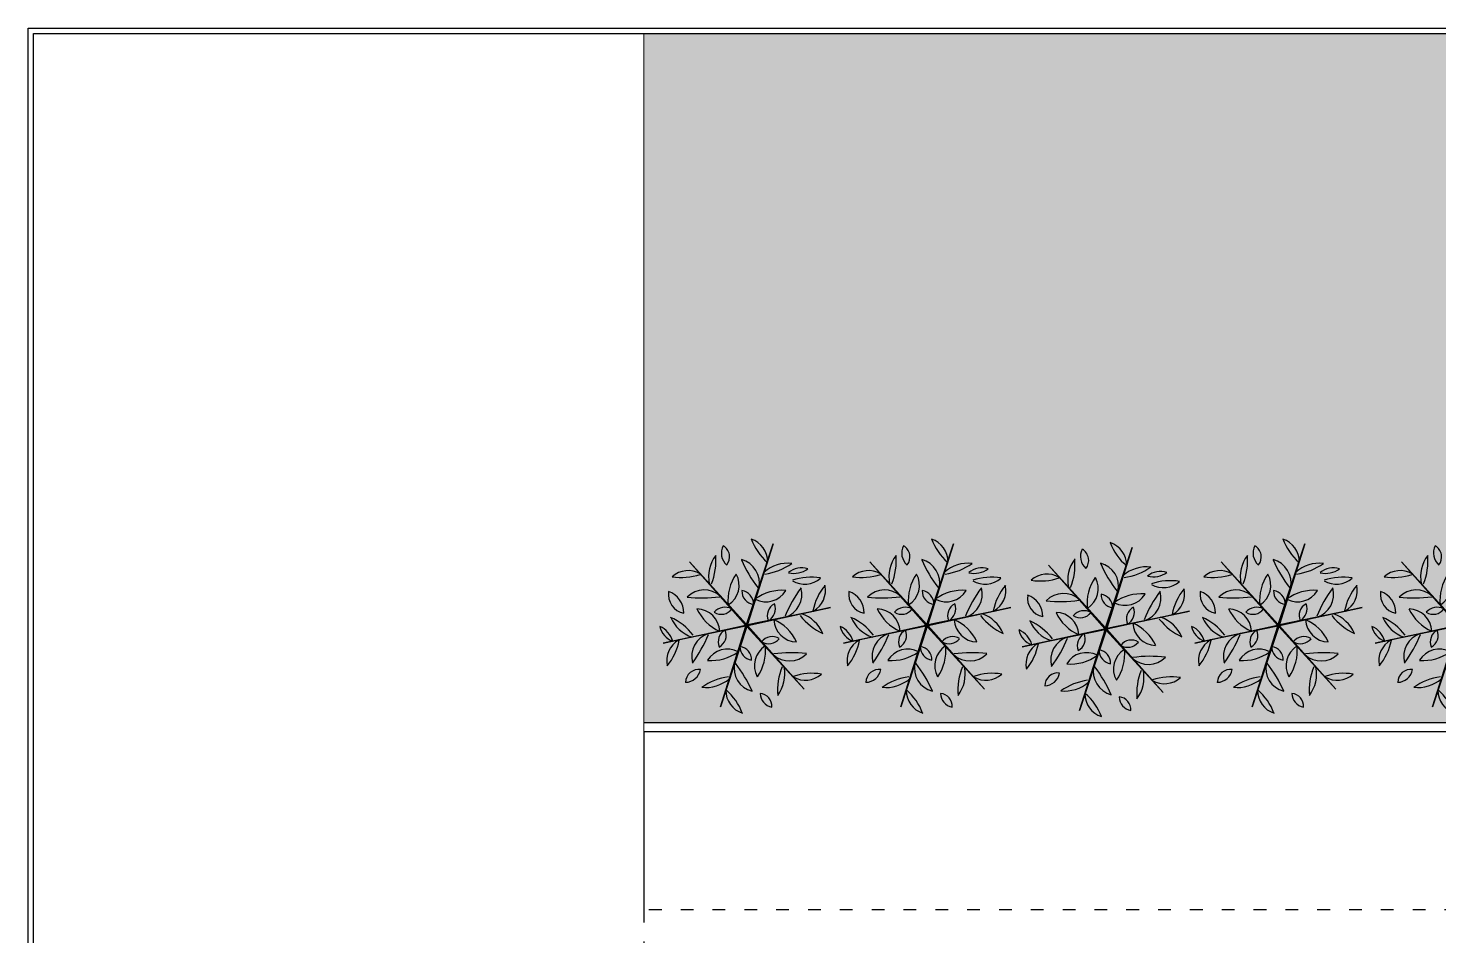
# Model space of a CAD drawing. Header units: millimetres. Extents: x 698 to 3284, y 241 to 3435.
# Drawn here: x 698 to 2027, y 2580 to 3435 of the extents above; entities that cross this region are included whole.
import ezdxf

# ---------------------------------------------------------------- set-up
doc = ezdxf.new("R2010")
doc.units = ezdxf.units.MM
doc.linetypes.add('ACAD_ISO03W100', pattern=[30, 12, -18])
doc.layers.add('Garden', color=90, linetype='Continuous')

# ---------------------------------------------------------------- blocks, each defined once
blk = doc.blocks.new('A$C2DCE4A65')
at = {"color": 0}
for p, q in [((0.778, 0.797), (1.017, 1.519)), ((0.78, 0.788), (1.017, 1.519)), ((1.017, 1.519), (0.788, 0.795)), ((0.266, 1.359), (0.778, 0.797)), ((0.77, 0.79), (0.266, 1.359)), ((0.78, 0.788), (0.266, 1.359)), ((0.78, 0.788), (1.531, 0.948)), ((0.788, 0.795), (1.531, 0.948)), ((1.531, 0.948), (0.79, 0.785)), ((0.029, 0.628), (0.77, 0.79)), ((0.78, 0.788), (0.029, 0.628)), ((0.773, 0.781), (0.029, 0.628)), ((0.78, 0.788), (0.543, 0.057)), ((0.543, 0.057), (0.773, 0.781)), ((0.782, 0.778), (0.543, 0.057)), ((0.78, 0.788), (1.294, 0.217)), ((1.294, 0.217), (0.782, 0.778)), ((0.79, 0.785), (1.294, 0.217))]:
    blk.add_line(p, q, dxfattribs=at)
for centre, major_axis, start_param, end_param in [((1.299, 1.742), (-0.362, 0.362), 1.141233, 1.641713), ((0.753, 1.358), (-0.152, 0.152), 3.922628, 5.184495), ((0.76, 1.223), (-0.228, 0.228), 0.145772, 0.977324), ((-0.054, 1.367), (-0.394, 0.394), 3.546457, 4.015769), ((0.692, 1.437), (-0.099, 0.099), 0.291497, 1.653535), ((0.507, 1.402), (0.084, 0.084), 4.84964, 6.520169), ((0.254, 1.065), (0.152, 0.152), 0.257436, 1.519304), ((0.679, 1.17), (0.152, 0.152), 5.27561, 6.81933), ((1.856, 1.874), (-0.869, 0.869), 1.200983, 1.439901), ((1.147, 1.023), (-0.228, 0.228), -0.901426, -0.069873), ((0.864, 1.8), (-0.394, 0.394), 2.499259, 2.968572), ((1.272, 1.122), (-0.129, 0.129), -1.09566, -0.090558), ((1.206, 1.463), (-0.147, 0.147), 2.112264, 2.984703), ((0.195, 1.73), (-0.362, 0.362), 2.188431, 2.68891), ((1.021, 1.015), (0.29, 0.29), 1.747994, 2.459777), ((0.502, 1.149), (-0.148, 0.148), 2.922954, 4.426409), ((1.357, 0.709), (-0.362, 0.362), -0.953162, -0.452682), ((1.298, 1.373), (0.152, 0.152), 3.399029, 4.660897), ((1.877, 0.821), (0.362, 0.362), 1.664832, 2.165312), ((1.272, 1.103), (0.152, 0.152), 4.446227, 5.708094), ((0.246, 1.065), (-0.12, 0.12), 0.62324, 2.166066), ((0.013, 0.902), (-0.142, 0.142), 3.903553, 5.168938), ((0.399, 0.891), (0.152, 0.152), 0.039622, 1.583342), ((0.377, 2.263), (-0.869, 0.869), 2.248181, 2.487099), ((0.853, 1.094), (0.0823, 0.0823), 2.295853, 3.830513), ((0.715, 0.976), (-0.0896, 0.0896), 3.942833, 5.325126), ((1.097, 0.693), (-0.29, 0.29), -0.87, -0.158217), ((0.953, 1.209), (0.148, 0.148), 3.446553, 4.950008), ((1.06, 1.067), (0.152, 0.152), 4.228412, 5.772132), ((2.259, 0.4), (-0.869, 0.869), 0.153786, 0.392704), ((0.704, 1.11), (-0.29, 0.29), 1.224395, 1.936178), ((0.328, 0.727), (0.148, 0.148), 5.540948, 7.044403), ((0.585, 0.825), (-0.0896, 0.0896), -1.293155, 0.089139), ((0.552, 1.004), (0.0823, 0.0823), 3.34305, 4.877711), ((1.081, 0.878), (-0.0823, 0.0823), -0.322141, 1.212519), ((0.91, 0.938), (0.0896, 0.0896), 4.466432, 5.848725), ((1.167, 0.588), (-0.228, 0.228), 4.334562, 5.166114), ((-0.084, 0.589), (-0.147, 0.147), 4.20666, 5.079098), ((0.178, 0.817), (-0.129, 0.129), 0.998735, 2.003837), ((0.393, 0.988), (0.228, 0.228), 2.763766, 3.595318), ((-0.138, 0.355), (-0.394, 0.394), 4.593654, 5.062967), ((0.856, 0.466), (0.29, 0.29), 5.936784, 6.648567), ((1.232, 0.849), (-0.148, 0.148), 0.828559, 2.332014), ((1.698, 1.221), (-0.394, 0.394), 1.452062, 1.921374), ((0.277, 0.471), (-0.152, 0.152), -0.266162, 0.995705), ((-0.328, 0.752), (-0.362, 0.362), 3.235628, 3.736108), ((0.5, 0.509), (0.152, 0.152), 1.08682, 2.630539), ((-0.699, 1.176), (-0.869, 0.869), 3.295379, 3.534297), ((0.65, 0.638), (0.0896, 0.0896), 1.324839, 2.707132), ((0.479, 0.698), (-0.0823, 0.0823), 2.819452, 4.354112), ((1.008, 0.572), (0.0823, 0.0823), 0.201458, 1.736118), ((0.975, 0.75), (-0.0896, 0.0896), 1.848437, 3.230732), ((0.607, 0.366), (0.148, 0.148), 0.30496, 1.808415), ((0.463, 0.883), (-0.29, 0.29), 2.271592, 2.983376), ((0.845, 0.6), (0.0896, 0.0896), 2.372036, 3.75433), ((0.707, 0.482), (-0.0823, 0.0823), 3.866649, 5.40131), ((1.058, 0.427), (0.148, 0.148), 1.352158, 2.855612), ((0.539, 0.561), (-0.29, 0.29), 3.31879, 4.030573), ((1.162, 0.684), (0.152, 0.152), 3.181215, 4.724935), ((1.183, -0.687), (0.869, 0.869), 0.677385, 0.916303), ((0.35, 0.274), (-0.084, 0.084), -0.909946, 0.760583), ((0.227, 0.417), (0.099, 0.099), 3.956688, 5.318726), ((0.881, 0.406), (-0.152, 0.152), 0.563221, 2.106941), ((-0.296, -0.299), (0.869, 0.869), 5.913372, 6.15229), ((1.614, 0.209), (0.394, 0.394), 1.975661, 2.444973), ((0.8, 0.352), (-0.228, 0.228), 3.287365, 4.118917), ((0.696, -0.224), (0.394, 0.394), 0.928463, 1.397776), ((0.413, 0.553), (0.228, 0.228), 3.810963, 4.642516), ((1.306, 0.511), (0.152, 0.152), 3.399029, 4.660897), ((1.365, -0.154), (-0.362, 0.362), -0.953162, -0.452682), ((0.807, 0.205), (-0.152, 0.152), 0.781035, 2.042903), ((0.26, -0.178), (-0.362, 0.362), 4.282826, 4.783305), ((1.027, 0.18), (0.0896, 0.0896), 2.372036, 3.75433), ((0.889, 0.062), (-0.0823, 0.0823), 3.866649, 5.40131)]:
    blk.add_ellipse(centre, major_axis=major_axis, ratio=1, start_param=start_param, end_param=end_param, dxfattribs=at)

msp = doc.modelspace()

# ---------------------------------------------------------------- hatches: boundary and pattern name
at = {"layer": 'Garden', "transparency": 33554587}
h = msp.add_hatch(dxfattribs=at)
h.set_pattern_fill('GRASS', color=256, scale=2)
h.set_pattern_definition([(90, (-159545.373, -100080.37), (-35.9210245, 35.9210245), [9.525, -62.317049]), (45, (-159545.373, -100080.37), (-35.921024, 35.921024), [9.525, -41.275]), (135, (-159545.373, -100080.37), (-35.921024, -35.921024), [9.525, -41.275])])
h.paths.add_polyline_path([(3279.4, 245.7), (3279.4, 3430.2), (1278, 3430.2), (1278, 2780.6), (2991.1, 2780.6), (2991.1, 1316.2), (1981.9, 1317.1), (1981.9, 1137.1), (1811.6, 1137.1), (1614.1, 1137.1), (1482, 1137.1), (1339, 1137.1), (1339, 245.7)])
edge = h.paths.add_edge_path(flags=16)
edge.add_ellipse((2023, 1129.7), major_axis=(38, 38), ratio=1, start_angle=335.3878, end_angle=364.0632, ccw=False)
edge.add_line((2058, 1170.5), (2057.8, 1169.7))
edge.add_ellipse((2080.4, 1169.9), major_axis=(16, 16), ratio=1, start_angle=135.4925, end_angle=207.0497)
edge = h.paths.add_edge_path(flags=16)
edge.add_ellipse((2048.3, 1269), major_axis=(15.5, 15.5), ratio=1, start_angle=258.3712, end_angle=343.6145, ccw=False)
edge.add_line((2060.4, 1250.7), (2077.4, 1232.1))
edge.add_line((2077.4, 1232.1), (2083.7, 1251.1))
edge.add_ellipse((2085.2, 1263.2), major_axis=(-8.64, 8.64), ratio=1, start_angle=41.5427, end_angle=127.8101, ccw=False)
edge.add_ellipse((2070.7, 1250.9), major_axis=(-9.41, 9.41), ratio=1, start_angle=230.0238, end_angle=305.1073, ccw=False)

# ---------------------------------------------------------------- linework, layer by layer
at = {"lineweight": 5}
msp.add_line((1278, 2772), (1278, 3430.2), dxfattribs=at)
for p, q in [((2991.1, 2780.6), (1278, 2780.6)), ((2974.8, 2772), (1278, 2772)), ((1278, 2772), (1278, 2604.3))]:
    msp.add_line(p, q)
at = {"linetype": 'ACAD_ISO03W100'}
for p, q in [((1278, 2604.3), (1278, 1577.6)), ((2974.8, 2604.3), (1278, 2604.3))]:
    msp.add_line(p, q, dxfattribs=at)
for points in [[(697.7, 3435.2), (3284.4, 3435.2), (3284.4, 240.7), (697.7, 240.7)], [(702.7, 3430.2), (3279.4, 3430.2), (3279.4, 245.7), (702.7, 245.7)]]:
    msp.add_lwpolyline(points, close=True)

# ---------------------------------------------------------------- block references
at = {"layer": 'Garden', "xscale": 105, "yscale": 105, "zscale": 105}
for p in [(1293.1, 2789.6), (1463.1, 2789.6), (1794.3, 2789.6), (1964.3, 2789.6), (1631.6, 2786.3)]:
    msp.add_blockref('A$C2DCE4A65', p, dxfattribs=at)

doc.saveas('drawing.dxf')
